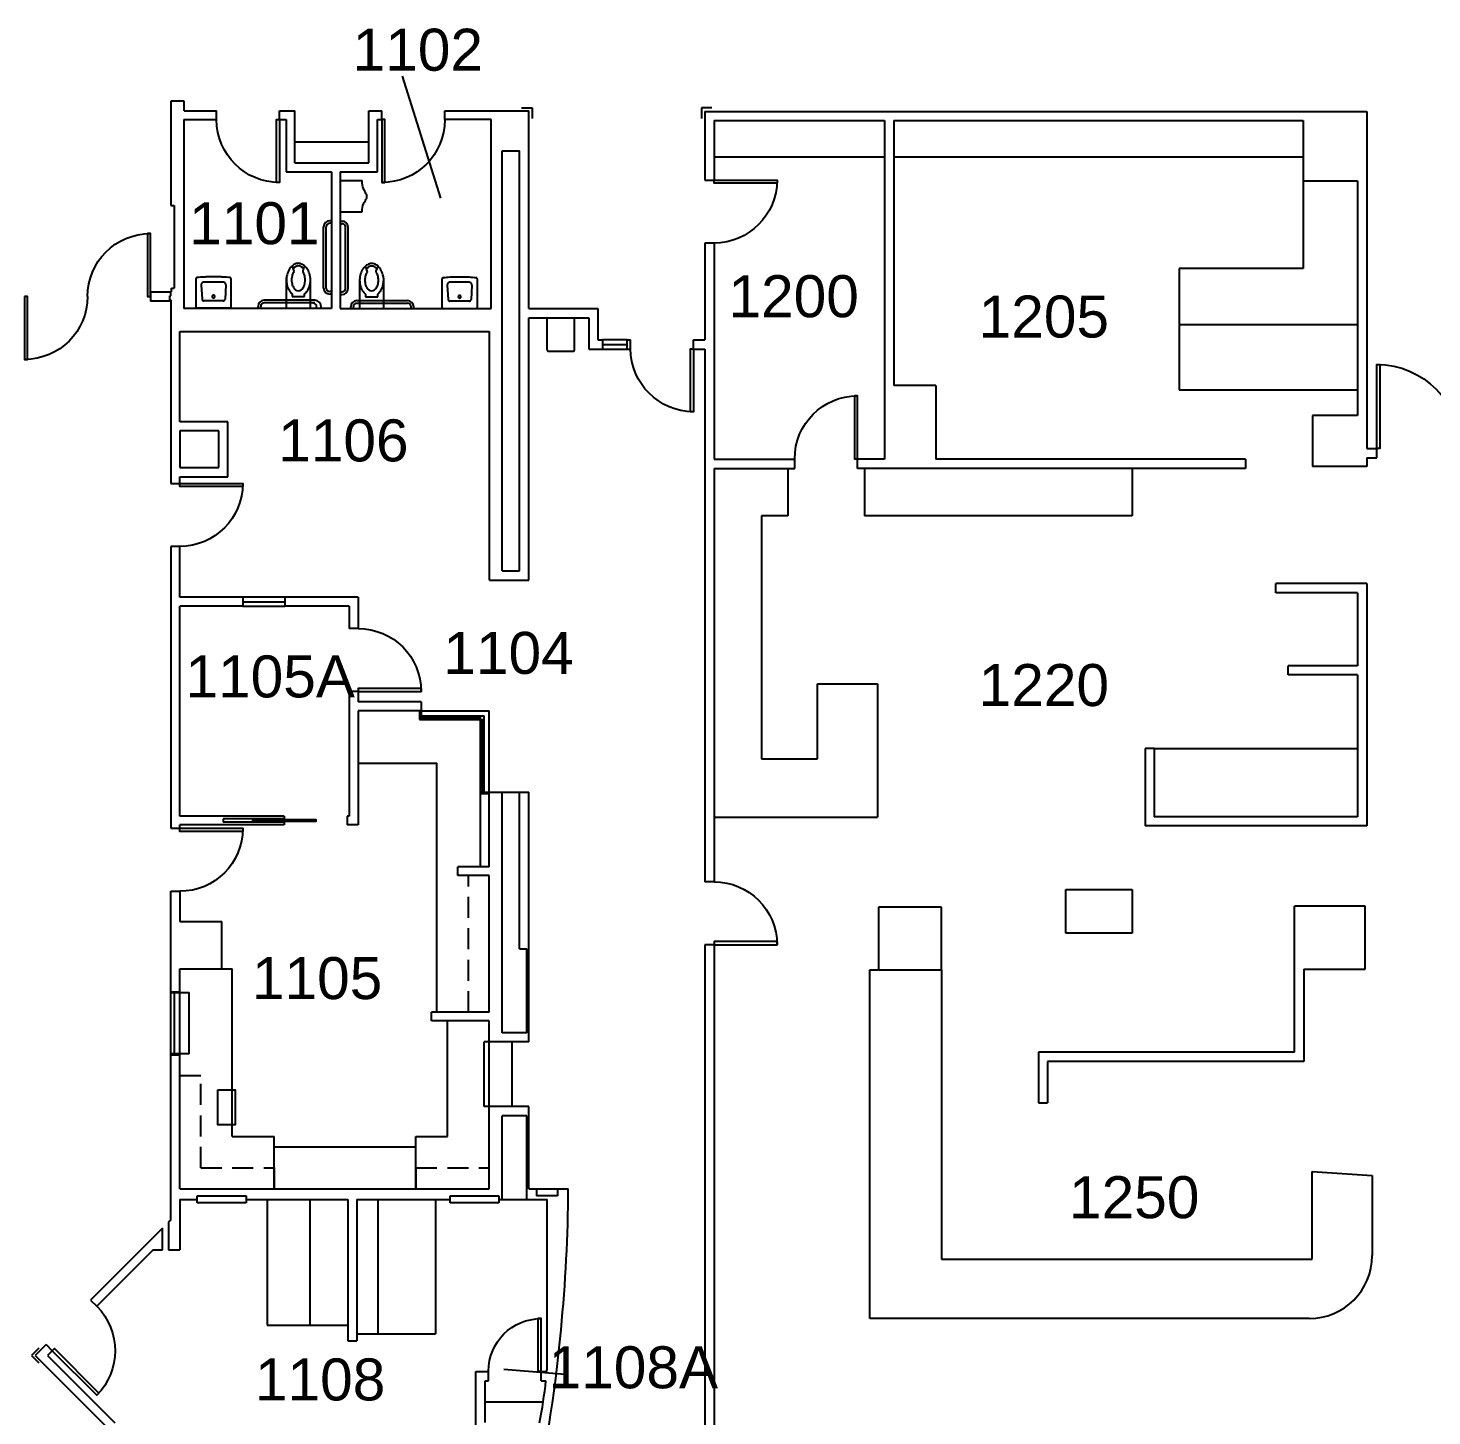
# Model space of a CAD drawing. Header units: inches. Extents: x -59 to 5745, y -269 to 4477.
# Drawn here: x 2480 to 3283, y 1210 to 2003 of the extents above; entities that cross this region are included whole.
import ezdxf

# ---------------------------------------------------------------- set-up
doc = ezdxf.new("R2010")
doc.units = ezdxf.units.IN
doc.header["$LTSCALE"] = 96
doc.header["$MEASUREMENT"] = 0
doc.linetypes.add('HIDDEN2', pattern=[0.1875, 0.125, -0.0625])
doc.layers.get('0').update_dxf_attribs({"linetype": 'CONTINUOUS'})
for name, color, linetype in [('A-ANNO-ROOM', 4, 'CONTINUOUS'), ('A-DOOR', 2, 'CONTINUOUS'), ('A-FLOR-CASE', 3, 'CONTINUOUS'), ('A-FLOR-CASE-UPPR', 3, 'HIDDEN2'), ('A-FLOR-HRAL', 1, 'CONTINUOUS'), ('A-FLOR-PFIX', 2, 'CONTINUOUS'), ('A-GLAZ', 2, 'CONTINUOUS'), ('A-WALL-FULL', 6, 'CONTINUOUS')]:
    doc.layers.add(name, color=color, linetype=linetype)
doc.styles.add('Arial', font='arial.ttf')

# ---------------------------------------------------------------- blocks, each defined once
blk = doc.blocks.new('*U88')
for p, q in [((0, 0), (0, 0)), ((-36, 0), (-36, 0))]:
    blk.add_line(p, q)
blk.add_lwpolyline([(0, 0), (0, 36), (-1.75, 36), (-1.75, 0)], close=True)
blk.add_arc((0, 0), 36, 90, 180)
blk = doc.blocks.new('*U89')
for p, q in [((0, 0), (0, 0)), ((36, 0), (36, 0))]:
    blk.add_line(p, q)
blk.add_lwpolyline([(0, 0), (0, 36), (1.75, 36), (1.75, 0)], close=True)
blk.add_arc((0, 0), 36, 0, 90)
blk = doc.blocks.new('*U90')
for p, q in [((0, 0), (0, 0)), ((36, 0), (36, 0))]:
    blk.add_line(p, q)
blk.add_lwpolyline([(0, 0), (0, 36), (1.75, 36), (1.75, 0)], close=True)
blk.add_arc((0, 0), 36, 0, 90)
blk = doc.blocks.new('*U91')
for p, q in [((0, 0), (0, 0)), ((-36, 0), (-36, 0))]:
    blk.add_line(p, q)
blk.add_lwpolyline([(0, 0), (0, 36), (-1.75, 36), (-1.75, 0)], close=True)
blk.add_arc((0, 0), 36, 90, 180)
blk = doc.blocks.new('*U92')
for p, q in [((0, 0), (0, 0)), ((-36, 0), (-36, 0))]:
    blk.add_line(p, q)
blk.add_lwpolyline([(0, 0), (0, -36), (-1.75, -36), (-1.75, 0)], close=True)
blk.add_arc((0, 0), 36, 180, 270)
blk = doc.blocks.new('*U93')
for p, q in [((0, 0), (0, 0)), ((-30, 0), (-30, 0))]:
    blk.add_line(p, q)
blk.add_lwpolyline([(0, 0), (0, -30), (-1.75, -30), (-1.75, 0)], close=True)
blk.add_arc((0, 0), 30, 180, 270)
blk = doc.blocks.new('*U122')
for p, q in [((0, 0), (0, 0)), ((36, 0), (36, 0))]:
    blk.add_line(p, q)
blk.add_lwpolyline([(0, 0), (0, 36), (1.75, 36), (1.75, 0)], close=True)
blk.add_arc((0, 0), 36, 0, 90)
blk = doc.blocks.new('*U123')
for p, q in [((0, 0), (0, 0)), ((48, 0), (48, 0))]:
    blk.add_line(p, q)
blk.add_lwpolyline([(0, 0), (0, -48), (1.75, -48), (1.75, 0)], close=True)
blk.add_arc((0, 0), 48, 270, 0)
blk = doc.blocks.new('*U37')
for p, q in [((0, 0), (0, 0)), ((36, 0), (36, 0))]:
    blk.add_line(p, q)
blk.add_lwpolyline([(0, 0), (0, 36), (1.75, 36), (1.75, 0)], close=True)
blk.add_arc((0, 0), 36, 0, 90)
blk = doc.blocks.new('*U21')
for p, q in [((0, 0), (0, 0)), ((-36, 0), (-36, 0))]:
    blk.add_line(p, q)
blk.add_lwpolyline([(0, 0), (0, -36), (-1.75, -36), (-1.75, 0)], close=True)
blk.add_arc((0, 0), 36, 180, 270)

msp = doc.modelspace()

# ---------------------------------------------------------------- linework, layer by layer
at = {"layer": 'A-ANNO-ROOM'}
for p, q in [((2693.85, 1975.64), (2715.64, 1905.84)), ((2786.93, 1233.13), (2752.02, 1236.05))]:
    msp.add_line(p, q, dxfattribs=at)
at = {"layer": 'A-DOOR'}
msp.add_lwpolyline([(2608.4, 1549.56), (2608.4, 1550.56), (2644.4, 1550.56), (2644.4, 1549.56)], close=True, dxfattribs=at)
at = {"layer": 'A-FLOR-CASE'}
for p, q in [((2632.45, 1938.08), (2674.7, 1938.08)), ((2872.2, 1929.52), (2969.7, 1929.52)), ((2974.95, 1929.52), (3209.02, 1929.52)), ((3209.02, 1915.81), (3209.02, 1865.64)), ((3138.2, 1865.64), (3138.2, 1796.39)), ((3209.02, 1865.64), (3138.2, 1865.64)), ((3138.2, 1833.64), (3240.2, 1833.64)), ((3138.2, 1796.39), (3240.19, 1796.39)), ((2914.31, 1751.4), (2914.31, 1724.27)), ((2958.31, 1751.4), (2958.31, 1724.27)), ((3111.31, 1751.4), (3111.31, 1724.27)), ((2899.29, 1724.28), (2899.31, 1585.25)), ((2914.31, 1724.27), (2899.29, 1724.28)), ((3111.31, 1724.27), (2958.31, 1724.27)), ((2931.33, 1585.24), (2931.33, 1628.24)), ((2931.33, 1628.24), (2965.7, 1628.24)), ((2965.7, 1628.24), (2965.7, 1551.87)), ((2704.65, 1612.81), (2743.65, 1612.81)), ((2743.65, 1566.31), (2743.65, 1612.81)), ((3123.95, 1591.24), (3240.2, 1591.24)), ((2668.65, 1582.81), (2713.65, 1582.81)), ((2713.65, 1440.39), (2713.65, 1582.81)), ((2899.31, 1585.25), (2931.33, 1585.24)), ((2872.2, 1551.88), (2965.7, 1551.87)), ((3073.33, 1485.62), (3073.33, 1510.62)), ((3073.33, 1510.62), (3111.33, 1510.62)), ((3111.33, 1510.62), (3111.33, 1485.62)), ((3111.33, 1485.62), (3073.33, 1485.62)), ((2590.65, 1465.23), (2596.65, 1465.23)), ((2596.65, 1369.4), (2596.65, 1465.23)), ((2961.33, 1265.22), (2961.33, 1464.62)), ((2961.33, 1464.62), (3002.33, 1464.57)), ((3002.33, 1464.57), (3002.33, 1299.22)), ((2566.54, 1451.6), (2571.9, 1451.6)), ((2571.9, 1416.6), (2571.9, 1451.6)), ((2719.65, 1369.4), (2719.65, 1435.39)), ((2743.65, 1423.39), (2740.61, 1423.39)), ((2740.65, 1386.39), (2740.65, 1423.39)), ((2743.65, 1386.39), (2743.65, 1423.39)), ((2756.57, 1423.39), (2756.57, 1386.39)), ((2571.9, 1416.6), (2566.54, 1416.6)), ((2743.9, 1386.39), (2740.65, 1386.39)), ((2596.65, 1369.4), (2620.65, 1369.4)), ((2620.65, 1339.4), (2620.65, 1369.4)), ((2701.65, 1369.4), (2719.65, 1369.4)), ((2701.65, 1339.4), (2701.65, 1369.4)), ((2620.65, 1363.4), (2701.65, 1363.4)), ((3214.33, 1299.22), (3214.33, 1349.22)), ((3214.33, 1349.22), (3248.59, 1346.96)), ((3248.59, 1346.96), (3248.59, 1301.22)), ((2576.5, 1331.39), (2576.5, 1335.39)), ((2576.5, 1335.39), (2604.5, 1335.39)), ((2604.5, 1335.39), (2604.5, 1331.39)), ((2616.65, 1333.39), (2616.65, 1261.39)), ((2640.94, 1333.39), (2640.94, 1261.39)), ((2679.9, 1333.39), (2679.9, 1256.39)), ((2712.9, 1333.39), (2712.9, 1256.39)), ((2721.17, 1331.39), (2721.17, 1335.39)), ((2721.17, 1335.39), (2749.17, 1335.39)), ((2749.17, 1335.39), (2749.17, 1331.39)), ((2770.72, 1339.4), (2770.72, 1335.4)), ((2782.72, 1335.4), (2770.72, 1335.4)), ((2782.72, 1339.4), (2782.72, 1335.4)), ((2604.5, 1331.39), (2576.5, 1331.39)), ((2749.17, 1331.39), (2721.17, 1331.39)), ((3002.33, 1299.22), (3214.33, 1299.22)), ((2616.65, 1261.39), (2662.65, 1261.39)), ((3212.59, 1265.22), (2961.33, 1265.22)), ((2667.9, 1256.39), (2712.9, 1256.39)), ((2741.22, 1217.68), (2774.47, 1217.68))]:
    msp.add_line(p, q, dxfattribs=at)
msp.add_lwpolyline([(2588.33, 1396.07), (2598.33, 1396.07), (2598.33, 1376.07), (2588.33, 1376.07)], close=True, dxfattribs=at)
msp.add_arc((3212.59, 1301.22), 36, 270, 0, dxfattribs=at)
at = {"layer": 'A-FLOR-CASE-UPPR'}
for p, q in [((2731.65, 1440.39), (2731.65, 1518.56)), ((2578.65, 1404.1), (2566.65, 1404.1)), ((2578.65, 1351.4), (2578.65, 1404.1)), ((2578.65, 1351.4), (2620.65, 1351.4)), ((2701.65, 1351.4), (2743.9, 1351.4))]:
    msp.add_line(p, q, dxfattribs=at)
at = {"layer": 'A-FLOR-HRAL'}
for p, q in [((2762.13, 1957.52), (2768.13, 1957.52)), ((2768.13, 1957.52), (2768.13, 1951.52)), ((2870.95, 1957.52), (2864.95, 1957.52)), ((2864.95, 1957.52), (2864.95, 1951.52)), ((2486.08, 1248.33), (2481.83, 1244.09)), ((2481.83, 1244.09), (2486.08, 1239.85))]:
    msp.add_line(p, q, dxfattribs=at)
at = {"layer": 'A-FLOR-PFIX'}
for p, q in [((2658.39, 1916.08), (2670.85, 1916.08)), ((2658.39, 1916.08), (2658.39, 1898.08)), ((2670.91, 1914.67), (2670.85, 1916.08)), ((2671.09, 1913.43), (2670.91, 1914.67)), ((2671.36, 1912.35), (2671.09, 1913.43)), ((2671.69, 1911.4), (2671.36, 1912.35)), ((2672.06, 1910.57), (2671.69, 1911.4)), ((2671.69, 1902.61), (2672.06, 1903.38)), ((2672.43, 1909.85), (2672.06, 1910.57)), ((2672.06, 1903.38), (2672.43, 1904.04)), ((2672.78, 1909.22), (2672.43, 1909.85)), ((2672.43, 1904.04), (2672.78, 1904.61)), ((2673.1, 1908.66), (2672.78, 1909.22)), ((2672.78, 1904.61), (2673.1, 1905.12)), ((2673.34, 1908.15), (2673.1, 1908.66)), ((2673.1, 1905.12), (2673.34, 1905.58)), ((2673.52, 1907.69), (2673.34, 1908.15)), ((2673.34, 1905.58), (2673.52, 1906.02)), ((2673.62, 1907.26), (2673.52, 1907.69)), ((2673.52, 1906.02), (2673.62, 1906.43)), ((2673.66, 1906.84), (2673.62, 1907.26)), ((2673.62, 1906.43), (2673.66, 1906.84)), ((2658.39, 1898.08), (2670.85, 1898.08)), ((2670.85, 1898.08), (2670.91, 1899.47)), ((2670.91, 1899.47), (2671.09, 1900.68)), ((2671.09, 1900.68), (2671.36, 1901.72)), ((2671.36, 1901.72), (2671.69, 1902.61)), ((2648.89, 1854.55), (2648.89, 1889.55)), ((2650.39, 1854.55), (2650.39, 1889.55)), ((2653.39, 1893.05), (2652.39, 1893.05)), ((2653.39, 1891.55), (2652.39, 1891.55)), ((2658.39, 1892.83), (2659.39, 1892.83)), ((2658.39, 1891.33), (2659.39, 1891.33)), ((2661.39, 1854.33), (2661.39, 1889.33)), ((2662.89, 1854.33), (2662.89, 1889.33)), ((2631.97, 1864.24), (2631.23, 1866.47)), ((2637.64, 1866.45), (2636.92, 1864.24)), ((2673.87, 1864.13), (2673.14, 1866.33)), ((2679.55, 1866.36), (2678.82, 1864.13)), ((2575.9, 1843.44), (2575.9, 1859.99)), ((2578.87, 1856.36), (2579.32, 1848.13)), ((2591.44, 1857.94), (2580.36, 1857.94)), ((2592.94, 1856.36), (2592.48, 1848.13)), ((2595.9, 1859.99), (2595.9, 1843.44)), ((2627.39, 1857.82), (2627.39, 1842.94)), ((2641.39, 1842.94), (2641.39, 1857.82)), ((2669.39, 1857.7), (2669.39, 1842.83)), ((2683.39, 1842.83), (2683.39, 1857.7)), ((2716.64, 1843.33), (2716.64, 1859.87)), ((2719.6, 1856.24), (2720.06, 1848.02)), ((2732.18, 1857.83), (2721.1, 1857.83)), ((2733.68, 1856.24), (2733.22, 1848.02)), ((2736.64, 1859.87), (2736.64, 1843.33)), ((2591.49, 1847.19), (2580.32, 1847.19)), ((2643.89, 1847.55), (2614.89, 1847.55)), ((2630.94, 1851.21), (2630.94, 1849.66)), ((2630.94, 1849.66), (2637.94, 1849.66)), ((2637.94, 1849.66), (2637.94, 1851.21)), ((2653.39, 1852.55), (2652.39, 1852.55)), ((2653.39, 1851.05), (2652.39, 1851.05)), ((2658.39, 1852.33), (2659.39, 1852.33)), ((2658.39, 1850.83), (2659.39, 1850.83)), ((2667.89, 1847.33), (2696.89, 1847.33)), ((2672.84, 1851.09), (2672.84, 1849.54)), ((2672.84, 1849.54), (2679.84, 1849.54)), ((2679.84, 1849.54), (2679.84, 1851.09)), ((2732.22, 1847.08), (2721.06, 1847.08)), ((2595.4, 1842.94), (2576.4, 1842.94)), ((2611.39, 1843.05), (2611.39, 1844.05)), ((2612.89, 1843.05), (2612.89, 1844.05)), ((2643.89, 1846.05), (2614.89, 1846.05)), ((2627.39, 1842.94), (2641.39, 1842.94)), ((2644.89, 1842.94), (2644.89, 1843.94)), ((2647.39, 1843.05), (2647.39, 1844.05)), ((2664.39, 1842.83), (2664.39, 1843.83)), ((2665.89, 1842.83), (2665.89, 1843.83)), ((2667.89, 1845.83), (2696.89, 1845.83)), ((2669.39, 1842.83), (2683.39, 1842.83)), ((2698.89, 1842.83), (2698.89, 1843.83)), ((2700.39, 1842.83), (2700.39, 1843.83))]:
    msp.add_line(p, q, dxfattribs=at)
for points in [[(2576.36, 1860.48, 0.061553), (2576.22, 1860.45, 0.084107), (2576.13, 1860.4, 0.039062), (2576.04, 1860.32, 0.039062), (2575.96, 1860.22, 0.084107), (2575.92, 1860.13, 0.061553), (2575.9, 1859.99)], [(2595.45, 1860.48, 0.007949), (2591.3, 1860.81, 0.014949), (2589.09, 1860.89, 0.000949), (2585.9, 1860.9, 0.000949), (2582.72, 1860.89, 0.014949), (2580.51, 1860.81, 0.007949), (2576.36, 1860.48)], [(2580.36, 1857.94, 0.050866), (2580.01, 1857.9, 0.073218), (2579.77, 1857.82, 0.028563), (2579.44, 1857.61, 0.050866), (2579.27, 1857.47, 0.050866), (2579.14, 1857.3, 0.028563), (2578.96, 1856.96, 0.073218), (2578.88, 1856.72, 0.050866), (2578.87, 1856.36)], [(2592.94, 1856.36, 0.050866), (2592.92, 1856.72, 0.073218), (2592.85, 1856.96, 0.028563), (2592.67, 1857.3, 0.050866), (2592.53, 1857.47, 0.050866), (2592.37, 1857.61, 0.028563), (2592.04, 1857.82, 0.073218), (2591.8, 1857.9, 0.050866), (2591.44, 1857.94)], [(2595.9, 1859.99, 0.061553), (2595.89, 1860.13, 0.084107), (2595.84, 1860.22, 0.039062), (2595.77, 1860.32, 0.039062), (2595.68, 1860.4, 0.084107), (2595.59, 1860.45, 0.061553), (2595.45, 1860.48)], [(2717.09, 1860.37, 0.061553), (2716.96, 1860.34, 0.084107), (2716.86, 1860.29, 0.039062), (2716.78, 1860.21, 0.039062), (2716.7, 1860.11, 0.084107), (2716.66, 1860.01, 0.061553), (2716.64, 1859.87)], [(2736.19, 1860.37, 0.007949), (2732.04, 1860.7, 0.014949), (2729.83, 1860.78, 0.000949), (2726.64, 1860.78, 0.000949), (2723.46, 1860.78, 0.014949), (2721.24, 1860.7, 0.007949), (2717.09, 1860.37)], [(2721.1, 1857.83, 0.050866), (2720.74, 1857.79, 0.073218), (2720.51, 1857.7, 0.028563), (2720.18, 1857.5, 0.050866), (2720.01, 1857.36, 0.050866), (2719.88, 1857.18, 0.028563), (2719.69, 1856.84, 0.073218), (2719.62, 1856.6, 0.050866), (2719.6, 1856.24)], [(2733.68, 1856.24, 0.050866), (2733.66, 1856.6, 0.073218), (2733.59, 1856.84, 0.028563), (2733.4, 1857.18, 0.050866), (2733.27, 1857.36, 0.050866), (2733.11, 1857.5, 0.028563), (2732.77, 1857.7, 0.073218), (2732.54, 1857.79, 0.050866), (2732.18, 1857.83)], [(2736.64, 1859.87, 0.061553), (2736.62, 1860.01, 0.084107), (2736.58, 1860.11, 0.039062), (2736.51, 1860.21, 0.039062), (2736.42, 1860.29, 0.084107), (2736.33, 1860.34, 0.061553), (2736.19, 1860.37)], [(2579.32, 1848.13, 0.063221), (2579.38, 1847.85, 0.085725), (2579.48, 1847.66, 0.040781), (2579.64, 1847.47, 0.040781), (2579.84, 1847.32, 0.085725), (2580.03, 1847.23, 0.063221), (2580.32, 1847.19)], [(2591.49, 1847.19, 0.063221), (2591.77, 1847.23, 0.085725), (2591.97, 1847.32, 0.040781), (2592.17, 1847.47, 0.040781), (2592.33, 1847.66, 0.085725), (2592.43, 1847.85, 0.063221), (2592.48, 1848.13)], [(2720.06, 1848.02, 0.063221), (2720.11, 1847.74, 0.085725), (2720.21, 1847.54, 0.040781), (2720.38, 1847.36, 0.040781), (2720.58, 1847.2, 0.085725), (2720.77, 1847.11, 0.063221), (2721.06, 1847.08)], [(2732.22, 1847.08, 0.063221), (2732.51, 1847.11, 0.085725), (2732.71, 1847.2, 0.040781), (2732.9, 1847.36, 0.040781), (2733.07, 1847.54, 0.085725), (2733.17, 1847.74, 0.063221), (2733.22, 1848.02)], [(2575.9, 1843.44, 0.065543), (2575.92, 1843.29, 0.087946), (2575.97, 1843.19, 0.043207), (2576.05, 1843.09, 0.043207), (2576.15, 1843.01, 0.087946), (2576.26, 1842.96, 0.065543), (2576.4, 1842.94)], [(2595.4, 1842.94, 0.065543), (2595.55, 1842.96, 0.087946), (2595.65, 1843.01, 0.043207), (2595.75, 1843.09, 0.043207), (2595.84, 1843.19, 0.087946), (2595.88, 1843.29, 0.065543), (2595.9, 1843.44)], [(2716.64, 1843.33, 0.065543), (2716.66, 1843.18, 0.087946), (2716.71, 1843.08, 0.043207), (2716.79, 1842.98, 0.043207), (2716.89, 1842.89, 0.087946), (2716.99, 1842.85, 0.065543), (2717.14, 1842.83)], [(2736.14, 1842.83, 0.065543), (2736.29, 1842.85, 0.087946), (2736.39, 1842.89, 0.043207), (2736.49, 1842.98, 0.043207), (2736.57, 1843.08, 0.087946), (2736.62, 1843.18, 0.065543), (2736.64, 1843.33)], [(2776.56, 1837.58), (2776.56, 1819.39, 0.414214), (2777.56, 1818.39), (2791.37, 1818.39, 0.414214), (2792.37, 1819.39), (2792.37, 1837.58)]]:
    msp.add_lwpolyline(points, format="xyb", dxfattribs=at)
for points in [[(2585.17, 1849.82, 0.043661), (2585.15, 1849.69, 0.043661), (2585.17, 1849.56, 0.043661), (2585.2, 1849.43, 0.043661), (2585.25, 1849.32, 0.043661), (2585.33, 1849.21, 0.043661), (2585.42, 1849.12, 0.043661), (2585.53, 1849.04, 0.043661), (2585.65, 1848.99, 0.043661), (2585.77, 1848.95, 0.043661), (2585.9, 1848.94, 0.043661), (2586.03, 1848.95, 0.043661), (2586.16, 1848.99, 0.043661), (2586.28, 1849.04, 0.043661), (2586.39, 1849.12, 0.043661), (2586.48, 1849.21, 0.043661), (2586.55, 1849.32, 0.043661), (2586.61, 1849.43, 0.043661), (2586.64, 1849.56, 0.043661), (2586.65, 1849.69, 0.043661), (2586.64, 1849.82, 0.043661), (2586.61, 1849.95, 0.043661), (2586.55, 1850.07, 0.043661), (2586.48, 1850.17, 0.043661), (2586.39, 1850.26, 0.043661), (2586.28, 1850.34, 0.043661), (2586.16, 1850.39, 0.043661), (2586.03, 1850.43, 0.043661), (2585.9, 1850.44, 0.043661), (2585.77, 1850.43, 0.043661), (2585.65, 1850.39, 0.043661), (2585.53, 1850.34, 0.043661), (2585.42, 1850.26, 0.043661), (2585.33, 1850.17, 0.043661), (2585.25, 1850.07, 0.043661), (2585.2, 1849.95, 0.043661)], [(2725.9, 1849.71, 0.043661), (2725.89, 1849.58, 0.043661), (2725.9, 1849.45, 0.043661), (2725.94, 1849.32, 0.043661), (2725.99, 1849.2, 0.043661), (2726.07, 1849.09, 0.043661), (2726.16, 1849, 0.043661), (2726.27, 1848.93, 0.043661), (2726.39, 1848.87, 0.043661), (2726.51, 1848.84, 0.043661), (2726.64, 1848.83, 0.043661), (2726.77, 1848.84, 0.043661), (2726.9, 1848.87, 0.043661), (2727.02, 1848.93, 0.043661), (2727.12, 1849, 0.043661), (2727.22, 1849.09, 0.043661), (2727.29, 1849.2, 0.043661), (2727.35, 1849.32, 0.043661), (2727.38, 1849.45, 0.043661), (2727.39, 1849.58, 0.043661), (2727.38, 1849.71, 0.043661), (2727.35, 1849.83, 0.043661), (2727.29, 1849.95, 0.043661), (2727.22, 1850.06, 0.043661), (2727.12, 1850.15, 0.043661), (2727.02, 1850.23, 0.043661), (2726.9, 1850.28, 0.043661), (2726.77, 1850.32, 0.043661), (2726.64, 1850.33, 0.043661), (2726.51, 1850.32, 0.043661), (2726.39, 1850.28, 0.043661), (2726.27, 1850.23, 0.043661), (2726.16, 1850.15, 0.043661), (2726.07, 1850.06, 0.043661), (2725.99, 1849.95, 0.043661), (2725.94, 1849.83, 0.043661)]]:
    msp.add_lwpolyline(points, format="xyb", close=True, dxfattribs=at)
for centre, radius, start, end in [((2652.39, 1889.55), 3.5, 90, 180), ((2652.39, 1889.55), 2, 90, 180), ((2659.39, 1889.33), 3.5, 0, 90), ((2659.39, 1889.33), 2, 0, 90), ((2639.38, 1859.11), 11.82, 147.23154, 165.07102), ((2636.32, 1861.08), 8.18, 122.76173, 147.23149), ((2630.76, 1866.32), 0.5, 18.24385, 135.67207), ((2637.24, 1859.99), 6.56, 144.48292, 162.85831), ((2636.32, 1861.08), 6.68, 122.76167, 136.31417), ((2634.39, 1864.08), 4.62, 89.99996, 122.76174), ((2631.49, 1864.09), 0.5, 324.4828, 18.24378), ((2634.39, 1864.08), 3.12, 89.99997, 122.76176), ((2634.39, 1864.08), 4.62, 57.23826, 90.00004), ((2634.39, 1864.08), 3.12, 57.23824, 90.00003), ((2632.47, 1861.08), 6.68, 42.75649, 57.23828), ((2632.47, 1861.08), 8.18, 43.30974, 57.23835), ((2637.39, 1864.09), 0.5, 161.75622, 215.5172), ((2631.65, 1859.99), 6.56, 17.14169, 35.51708), ((2638.12, 1866.29), 0.5, 46.57414, 161.75625), ((2633.36, 1861.26), 7.43, 36.67248, 46.57416), ((2631.65, 1859.99), 9.56, 17.14164, 36.67248), ((2628.95, 1859.16), 12.38, 0, 17.14164), ((2679.14, 1859.87), 9.56, 143.32752, 162.85836), ((2677.43, 1861.14), 7.43, 133.42584, 143.32752), ((2672.67, 1866.17), 0.5, 18.24375, 133.42586), ((2678.32, 1860.97), 8.18, 122.76165, 136.69026), ((2679.14, 1859.87), 6.56, 144.48292, 162.85831), ((2678.32, 1860.97), 6.68, 122.76172, 137.24351), ((2673.39, 1863.97), 0.5, 324.4828, 18.24378), ((2676.39, 1863.96), 4.62, 89.99996, 122.76174), ((2676.39, 1863.96), 3.12, 89.99997, 122.76176), ((2676.39, 1863.96), 4.62, 57.23826, 90.00004), ((2676.39, 1863.96), 3.12, 57.23824, 90.00003), ((2674.47, 1860.97), 6.68, 43.68583, 57.23833), ((2679.29, 1863.97), 0.5, 161.75622, 215.5172), ((2673.55, 1859.87), 6.56, 17.14169, 35.51708), ((2674.47, 1860.97), 8.18, 32.76851, 57.23827), ((2680.03, 1866.2), 0.5, 44.32793, 161.75615), ((2671.4, 1858.99), 11.82, 14.92898, 32.76846), ((2644.23, 1857.82), 16.84, 165.07107, 179.99999), ((2639.94, 1859.16), 12.38, 171.73493, 197.14163), ((2637.24, 1858.32), 9.56, 197.14167, 216.67245), ((2639.94, 1859.16), 9.38, 162.85841, 179.99998), ((2639.94, 1859.16), 9.38, 180.00002, 197.14159), ((2637.24, 1858.32), 6.56, 197.14169, 216.67247), ((2631.65, 1858.32), 6.56, 323.32753, 342.85831), ((2628.95, 1859.16), 9.38, 0.00002, 17.14159), ((2628.95, 1859.16), 9.38, 342.85841, 359.99998), ((2631.65, 1858.32), 9.56, 323.32755, 342.85833), ((2628.95, 1859.16), 12.38, 342.8584, 359.99997), ((2624.56, 1857.82), 16.84, 360, 5.19537), ((2686.23, 1857.7), 16.84, 174.80463, 180), ((2681.84, 1859.04), 12.38, 162.85836, 180), ((2681.84, 1859.04), 12.38, 180.00003, 197.1416), ((2679.14, 1858.21), 9.56, 197.14167, 216.67245), ((2681.84, 1859.04), 9.38, 162.85841, 179.99998), ((2681.84, 1859.04), 9.38, 180.00002, 197.14159), ((2679.14, 1858.21), 6.56, 197.14169, 216.67247), ((2673.55, 1858.21), 6.56, 323.32753, 342.85831), ((2670.85, 1859.04), 9.38, 0.00002, 17.14159), ((2670.85, 1859.04), 9.38, 342.85841, 359.99998), ((2673.55, 1858.21), 9.56, 323.32755, 342.85833), ((2670.85, 1859.04), 12.38, 342.85837, 8.26507), ((2666.56, 1857.7), 16.84, 0.00001, 14.92893), ((2614.89, 1844.05), 3.5, 90, 180), ((2635.53, 1857.05), 7.43, 216.67252, 231.86478), ((2635.53, 1857.05), 4.43, 216.67251, 231.86477), ((2634.44, 1855.79), 2.76, 233.41905, 306.58095), ((2633.36, 1857.05), 4.43, 308.13523, 323.32749), ((2633.36, 1857.05), 7.43, 308.13524, 323.3275), ((2643.89, 1844.05), 3.5, 0, 90), ((2652.39, 1854.55), 3.5, 180, 270), ((2652.39, 1854.55), 2, 180, 270), ((2659.39, 1854.33), 3.5, 270, 0), ((2659.39, 1854.33), 2, 270, 0), ((2667.89, 1843.83), 3.5, 90, 180), ((2677.43, 1856.93), 7.43, 216.6725, 231.86476), ((2677.43, 1856.93), 4.43, 216.67251, 231.86477), ((2676.34, 1855.67), 2.76, 233.41905, 306.58095), ((2675.26, 1856.93), 4.43, 308.13523, 323.32749), ((2675.26, 1856.93), 7.43, 308.13522, 323.32748), ((2696.89, 1843.83), 3.5, 0, 90), ((2614.89, 1844.05), 2, 90, 180), ((2642.89, 1843.94), 2, 0, 90), ((2667.89, 1843.83), 2, 90, 180), ((2696.89, 1843.83), 2, 0, 90)]:
    msp.add_arc(centre, radius, start, end, dxfattribs=at)
at = {"layer": 'A-GLAZ'}
for p, q in [((2822.45, 1824.83), (2808.45, 1824.83)), ((2808.45, 1822.2), (2822.45, 1822.2)), ((2808.45, 1819.58), (2822.45, 1819.58)), ((2626.65, 1677.81), (2602.65, 1677.81)), ((2602.65, 1675.18), (2626.65, 1675.18)), ((2602.65, 1672.56), (2626.65, 1672.56)), ((2703.65, 1612.81), (2703.65, 1607.81)), ((2703.65, 1607.81), (2740.65, 1607.81)), ((2704.65, 1612.81), (2704.65, 1607.81)), ((2704.65, 1609.81), (2740.65, 1609.81)), ((2704.65, 1608.81), (2738.65, 1608.81)), ((2738.65, 1523.56), (2738.65, 1609.81)), ((2739.65, 1566.31), (2739.65, 1607.81)), ((2740.65, 1566.31), (2740.65, 1609.81)), ((2738.65, 1566.31), (2743.65, 1566.31)), ((2743.65, 1565.31), (2738.65, 1565.31)), ((2561.4, 1416.1), (2561.4, 1452.1)), ((2561.51, 1451.6), (2566.65, 1451.6)), ((2563.51, 1416.6), (2563.51, 1451.6)), ((2566.65, 1416.1), (2566.65, 1452.1)), ((2566.65, 1416.6), (2561.51, 1416.6))]:
    msp.add_line(p, q, dxfattribs=at)
at = {"layer": 'A-WALL-FULL'}
for p, q in [((2561.4, 1961.33), (2561.4, 1901.83)), ((2569.2, 1961.33), (2561.4, 1961.33)), ((2569.2, 1955.83), (2569.2, 1961.33)), ((2569.2, 1955.83), (2587.7, 1955.83)), ((2587.7, 1950.83), (2587.7, 1955.83)), ((2623.7, 1955.83), (2632.45, 1955.83)), ((2623.7, 1950.83), (2623.7, 1955.83)), ((2632.45, 1926.08), (2632.45, 1955.83)), ((2674.7, 1955.83), (2682.2, 1955.83)), ((2674.7, 1926.08), (2674.7, 1955.83)), ((2682.2, 1950.83), (2682.2, 1955.83)), ((2718.2, 1955.83), (2766.15, 1955.83)), ((2718.2, 1950.83), (2718.2, 1955.83)), ((2766.15, 1842.83), (2766.15, 1955.83)), ((2866.95, 1955.52), (2866.93, 1916.28)), ((2866.95, 1955.52), (3245.47, 1955.52)), ((3245.47, 1955.52), (3245.47, 1762.78)), ((2568.9, 1950.83), (2587.7, 1950.83)), ((2568.9, 1950.83), (2568.9, 1842.83)), ((2623.7, 1950.83), (2627.45, 1950.83)), ((2627.45, 1950.83), (2627.45, 1921.08)), ((2679.7, 1921.08), (2679.7, 1950.83)), ((2679.7, 1950.83), (2682.19, 1950.83)), ((2744.64, 1950.83), (2718.2, 1950.83)), ((2744.64, 1842.83), (2744.64, 1950.83)), ((2872.2, 1950.27), (2872.18, 1916.28)), ((2872.2, 1950.27), (2969.7, 1950.27)), ((2969.7, 1950.27), (2969.68, 1756.65)), ((2974.95, 1950.27), (2974.94, 1798.86)), ((2974.95, 1950.27), (3209.02, 1950.27)), ((3209.02, 1950.27), (3209.02, 1915.81)), ((2751.03, 1933.08), (2760.9, 1933.08)), ((2751.03, 1692.81), (2751.03, 1933.08)), ((2760.9, 1692.81), (2760.9, 1933.08)), ((2627.45, 1921.08), (2653.39, 1921.08)), ((2632.45, 1926.08), (2674.7, 1926.08)), ((2653.39, 1921.08), (2653.39, 1842.83)), ((2658.39, 1921.08), (2679.7, 1921.08)), ((2658.39, 1921.08), (2658.39, 1842.83)), ((2866.93, 1916.28), (2872.18, 1916.28)), ((3209.02, 1915.81), (3240.21, 1915.81)), ((3240.21, 1915.81), (3240.2, 1781.72)), ((2561.4, 1901.83), (2563.4, 1901.83)), ((2563.4, 1901.83), (2563.4, 1854.54)), ((2866.93, 1880.28), (2866.94, 1824.83)), ((2872.18, 1880.28), (2866.93, 1880.28)), ((2872.18, 1880.28), (2872.18, 1756.66)), ((2549.86, 1852.31), (2561.92, 1852.31)), ((2549.86, 1852.31), (2549.86, 1847.06)), ((2561.4, 1847.06), (2549.86, 1847.06)), ((2560.89, 1850.09), (2561.4, 1850.09)), ((2560.89, 1847.86), (2560.89, 1850.09)), ((2560.89, 1847.86), (2561.4, 1847.86)), ((2561.4, 1850.09), (2561.4, 1852.31)), ((2561.4, 1847.86), (2561.4, 1742.83)), ((2561.92, 1852.31), (2561.92, 1854.54)), ((2561.92, 1854.54), (2563.4, 1854.54)), ((2653.39, 1842.83), (2568.9, 1842.83)), ((2658.39, 1842.83), (2744.64, 1842.83)), ((2766.15, 1842.83), (2805.72, 1842.83)), ((2805.72, 1842.83), (2805.72, 1824.83)), ((2766.15, 1687.56), (2766.15, 1837.58)), ((2766.15, 1837.58), (2800.47, 1837.58)), ((2800.47, 1837.58), (2800.47, 1819.58)), ((2566.65, 1829.64), (2743.78, 1829.64)), ((2566.65, 1778.08), (2566.65, 1829.64)), ((2743.78, 1687.56), (2743.78, 1829.64)), ((2805.72, 1824.83), (2808.45, 1824.83)), ((2808.45, 1824.83), (2808.45, 1819.58)), ((2822.45, 1819.58), (2822.45, 1824.83)), ((2822.45, 1824.83), (2824.45, 1824.83)), ((2824.45, 1819.58), (2824.45, 1824.83)), ((2860.45, 1824.83), (2866.95, 1824.83)), ((2860.45, 1819.58), (2860.45, 1824.83)), ((2800.47, 1819.58), (2808.45, 1819.58)), ((2822.45, 1819.58), (2824.45, 1819.58)), ((2860.45, 1819.58), (2866.94, 1819.58)), ((2866.94, 1819.58), (2866.95, 1515.02)), ((2998.95, 1798.86), (2974.94, 1798.86)), ((2998.95, 1798.86), (2998.95, 1756.65)), ((2594.15, 1778.08), (2566.65, 1778.08)), ((2594.15, 1746.58), (2594.15, 1778.08)), ((3240.2, 1781.72), (3214.47, 1781.72)), ((3214.47, 1781.72), (3214.47, 1752.47)), ((2588.9, 1772.83), (2566.65, 1772.83)), ((2566.65, 1772.83), (2566.65, 1751.83)), ((2588.9, 1751.83), (2588.9, 1772.83)), ((3245.47, 1762.78), (3251.22, 1762.78)), ((3251.22, 1757.53), (3251.22, 1762.78)), ((2566.65, 1751.83), (2588.9, 1751.83)), ((2872.18, 1756.66), (2918.31, 1756.65)), ((2872.18, 1751.41), (2872.2, 1515.02)), ((2872.18, 1751.41), (2918.31, 1751.4)), ((2918.31, 1751.4), (2918.31, 1756.65)), ((2954.31, 1751.4), (2954.31, 1756.65)), ((2969.68, 1756.65), (2954.31, 1756.65)), ((3176.22, 1751.4), (2954.31, 1751.4)), ((3176.22, 1756.65), (2998.95, 1756.65)), ((3176.22, 1756.65), (3176.22, 1751.4)), ((3245.45, 1752.47), (3214.47, 1752.47)), ((3245.45, 1757.53), (3245.45, 1752.47)), ((3245.45, 1757.53), (3251.22, 1757.53)), ((2561.4, 1742.83), (2566.65, 1742.83)), ((2566.65, 1742.83), (2566.65, 1746.58)), ((2566.65, 1746.58), (2594.15, 1746.58)), ((2561.4, 1706.82), (2561.4, 1545.56)), ((2566.65, 1706.82), (2561.4, 1706.82)), ((2566.65, 1677.81), (2566.65, 1706.82)), ((2743.78, 1687.56), (2766.15, 1687.56)), ((2751.03, 1692.81), (2760.9, 1692.81)), ((3245.45, 1685.55), (3193.56, 1685.55)), ((3193.56, 1680.3), (3193.56, 1685.55)), ((3240.2, 1680.3), (3193.56, 1680.3)), ((3240.2, 1680.3), (3240.2, 1638.55)), ((3245.45, 1685.55), (3245.45, 1547.07)), ((2602.65, 1677.81), (2566.65, 1677.81)), ((2566.65, 1552.56), (2566.65, 1672.56)), ((2602.65, 1672.56), (2566.65, 1672.56)), ((2602.65, 1677.81), (2602.65, 1672.56)), ((2626.65, 1677.81), (2626.65, 1672.56)), ((2668.65, 1677.81), (2626.65, 1677.81)), ((2663.4, 1672.56), (2626.65, 1672.56)), ((2663.4, 1672.56), (2663.4, 1659.81)), ((2668.65, 1677.81), (2668.65, 1659.81)), ((2668.65, 1659.81), (2663.4, 1659.81)), ((3240.2, 1638.55), (3200.56, 1638.55)), ((3200.56, 1633.3), (3200.56, 1638.55)), ((3240.2, 1633.3), (3200.56, 1633.3)), ((3240.2, 1633.3), (3240.2, 1552.22)), ((2663.4, 1623.81), (2663.4, 1552.56)), ((2668.65, 1623.81), (2663.4, 1623.81)), ((2668.65, 1623.81), (2668.65, 1617.81)), ((2704.65, 1617.81), (2668.65, 1617.81)), ((2704.65, 1617.81), (2704.65, 1612.81)), ((2668.65, 1612.81), (2668.65, 1547.56)), ((2704.65, 1612.81), (2668.65, 1612.81)), ((3118.7, 1591.24), (3118.7, 1547.07)), ((3123.95, 1591.24), (3118.7, 1591.24)), ((3123.95, 1591.24), (3123.95, 1552.22)), ((2743.65, 1566.31), (2766.15, 1566.31)), ((2743.65, 1523.56), (2743.65, 1566.31)), ((2750.9, 1428.64), (2750.9, 1566.31)), ((2760.9, 1476.57), (2760.9, 1566.31)), ((2766.15, 1423.39), (2766.15, 1566.31)), ((2626.4, 1552.56), (2566.65, 1552.56)), ((2626.4, 1551.06), (2591.4, 1551.06)), ((2591.4, 1551.06), (2591.4, 1549.06)), ((2626.4, 1552.56), (2626.4, 1551.06)), ((2663.4, 1552.56), (2662.4, 1552.56)), ((2662.4, 1552.56), (2662.4, 1547.56)), ((3240.2, 1552.22), (3123.95, 1552.22)), ((2561.4, 1545.56), (2566.65, 1545.56)), ((2626.4, 1547.56), (2566.65, 1547.56)), ((2566.65, 1545.56), (2566.65, 1547.56)), ((2626.4, 1549.06), (2591.4, 1549.06)), ((2626.4, 1549.06), (2626.4, 1547.56)), ((2668.65, 1547.56), (2662.4, 1547.56)), ((3245.45, 1547.07), (3118.7, 1547.07)), ((2725.65, 1518.56), (2725.65, 1523.56)), ((2743.65, 1523.56), (2725.65, 1523.56)), ((2743.65, 1518.56), (2725.65, 1518.56)), ((2743.65, 1440.39), (2743.65, 1518.56)), ((2561.4, 1509.56), (2566.65, 1509.56)), ((2561.4, 1452.1), (2561.4, 1509.56)), ((2566.65, 1509.56), (2566.65, 1492.2)), ((2872.2, 1515.02), (2866.95, 1515.02)), ((3002.28, 1500.57), (2966.28, 1500.57)), ((2966.28, 1500.57), (2966.28, 1464.57)), ((3002.28, 1464.57), (3002.28, 1500.57)), ((3204.2, 1417.55), (3204.2, 1501.07)), ((3244.56, 1501.07), (3204.2, 1501.07)), ((3244.56, 1464.93), (3244.56, 1501.07)), ((2566.65, 1492.2), (2590.65, 1492.2)), ((2590.65, 1465.23), (2590.65, 1492.2)), ((2866.95, 1479.02), (2866.94, 1154.43)), ((2872.2, 1479.02), (2866.95, 1479.02)), ((2872.2, 1479.02), (2872.19, 1154.43)), ((2760.9, 1476.57), (2765.03, 1476.57)), ((2765.03, 1428.64), (2765.03, 1476.57)), ((2566.65, 1465.23), (2590.65, 1465.23)), ((2566.65, 1452.1), (2566.65, 1465.23)), ((2966.28, 1464.57), (3002.28, 1464.57)), ((2972.71, 1464.62), (2996.71, 1464.62)), ((3209.45, 1464.93), (3209.45, 1412.3)), ((3209.45, 1464.93), (3244.56, 1464.93)), ((2561.4, 1452.1), (2566.65, 1452.1)), ((2743.65, 1440.39), (2710.65, 1440.39)), ((2710.65, 1435.39), (2710.65, 1440.39)), ((2743.65, 1435.39), (2710.65, 1435.39)), ((2743.65, 1423.39), (2743.65, 1435.39)), ((2766.15, 1423.39), (2743.65, 1423.39)), ((2765.03, 1428.64), (2750.9, 1428.64)), ((2561.4, 1321.66), (2561.4, 1416.1)), ((2561.4, 1416.1), (2566.65, 1416.1)), ((2566.65, 1339.4), (2566.65, 1416.1)), ((3057.7, 1417.55), (3057.7, 1388.62)), ((3204.2, 1417.55), (3057.7, 1417.55)), ((3062.95, 1412.3), (3062.95, 1388.62)), ((3209.45, 1412.3), (3062.95, 1412.3)), ((2766.15, 1386.39), (2743.65, 1386.39)), ((2743.65, 1339.4), (2743.65, 1386.39)), ((2765.03, 1381.14), (2750.9, 1381.14)), ((2750.9, 1333.39), (2750.9, 1381.14)), ((2765.03, 1333.39), (2765.03, 1381.14)), ((2766.15, 1339.4), (2766.15, 1386.39)), ((3057.7, 1388.62), (3062.95, 1388.62)), ((2620.65, 1351.4), (2620.65, 1339.4)), ((2701.65, 1351.4), (2701.65, 1339.4)), ((2566.65, 1339.4), (2743.65, 1339.4)), ((2566.65, 1333.39), (2566.65, 1304.54)), ((2566.65, 1333.39), (2576.5, 1333.39)), ((2604.5, 1333.39), (2662.65, 1333.39)), ((2662.65, 1333.39), (2662.65, 1252.39)), ((2667.9, 1333.39), (2667.9, 1252.39)), ((2667.9, 1333.39), (2721.17, 1333.39)), ((2749.17, 1333.39), (2776.74, 1333.39)), ((2766.15, 1339.4), (2788.78, 1339.4)), ((2776.74, 1237.1), (2776.74, 1333.39)), ((2556.74, 1316.99), (2515.56, 1275.82)), ((2556.74, 1304.54), (2556.74, 1316.99)), ((2561.4, 1321.66), (2560.24, 1320.49)), ((2560.24, 1320.49), (2560.24, 1304.54)), ((2551.35, 1304.54), (2519.1, 1272.28)), ((2551.35, 1304.54), (2556.74, 1304.54)), ((2560.24, 1304.54), (2566.65, 1304.54)), ((2515.56, 1275.82), (2519.1, 1272.28)), ((2490.11, 1250.36), (2483.83, 1244.09)), ((2490.11, 1250.36), (2493.64, 1246.83)), ((2493.64, 1246.83), (2490.9, 1244.09)), ((2662.65, 1252.39), (2667.9, 1252.39)), ((2483.83, 1244.09), (2535.1, 1192.77)), ((2490.9, 1244.09), (2529.41, 1205.54)), ((2735.97, 1178.57), (2735.97, 1234.93)), ((2735.97, 1234.93), (2743.22, 1234.93)), ((2741.22, 1205.68), (2741.22, 1229.68)), ((2741.22, 1229.68), (2743.22, 1229.68)), ((2743.22, 1229.68), (2743.22, 1234.93)), ((2773.22, 1234.93), (2776.55, 1234.93)), ((2773.22, 1229.68), (2773.22, 1234.93)), ((2773.22, 1229.68), (2776.03, 1229.68))]:
    msp.add_line(p, q, dxfattribs=at)
for centre, radius, start, end in [((1949.47, 1342.16), 839.32, 354.30285, 359.81352), ((2083.66, 1319.13), 703.57, 345.9408, 355.08434), ((2485.84, 1261.23), 291.9, 354.82925, 355.25764), ((2485.84, 1261.23), 291.9, 349.028, 353.79364)]:
    msp.add_arc(centre, radius, start, end, dxfattribs=at)

# ---------------------------------------------------------------- block references
at = {"layer": 'A-DOOR', "xscale": -1}
for name, p, rotation in [('*U91', (2623.7, 1950.83), 180), ('*U122', (2682.2, 1950.83), 180), ('*U88', (2872.2, 1916.28), 270), ('*U21', (2549.86, 1849.69), 180), ('*U37', (2477.86, 1849.69), 180), ('*U91', (2860.45, 1819.83), 180), ('*U123', (3251.22, 1762.78), 180), ('*U92', (2954.31, 1756.9), 180), ('*U88', (2566.65, 1742.82), 270), ('*U89', (2668.65, 1623.81), 270), ('*U88', (2566.65, 1545.56), 270), ('*U89', (2872.2, 1479.02), 270), ('*U90', (2493.64, 1246.83), 225.0000000000278), ('*U93', (2773.22, 1235.18), 180)]:
    msp.add_blockref(name, p, dxfattribs=dict(at, rotation=rotation))

# ---------------------------------------------------------------- texts
at = {"layer": 'A-ANNO-ROOM', "style": 'Arial'}
for s, p in [('1102', (2665.46, 1978.84)), ('1101', (2571.99, 1879.61)), ('1200', (2880.42, 1837.88)), ('1205', (3023.51, 1826.25)), ('1106', (2622.89, 1755.4)), ('1104', (2717.35, 1633.89)), ('1105A', (2569.86, 1620.43)), ('1220', (3023.51, 1615.5)), ('1105', (2607.86, 1447.89)), ('1250', (3075.18, 1322.62)), ('1108A', (2777.55, 1225.34)), ('1108', (2609.58, 1218.4))]:
    msp.add_text(s, height=24, dxfattribs=at).set_placement(p)

doc.saveas('drawing.dxf')
